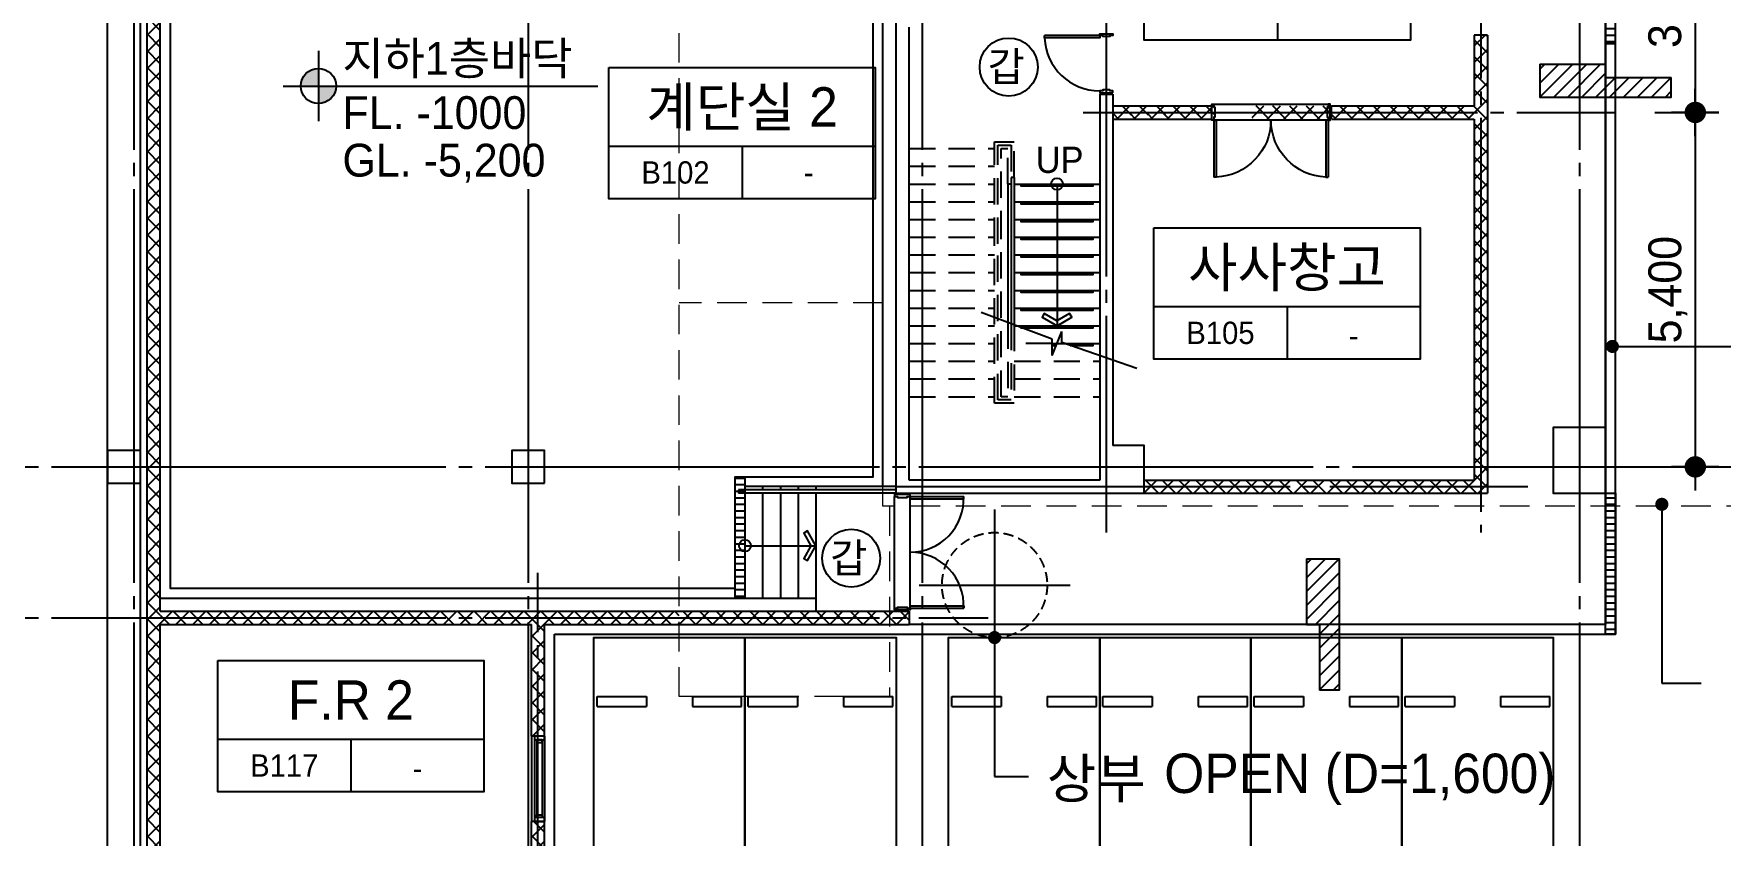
# Model space of a CAD drawing. Extents: x 13827183 to 13983685, y -1862231 to -1752052.
# Drawn here: x 13848936 to 13874605, y -1810890 to -1798677 of the extents above; entities that cross this region are included whole.
import ezdxf
from ezdxf.enums import TextEntityAlignment as Align

# ---------------------------------------------------------------- set-up
doc = ezdxf.new("R2010")
doc.units = 0
doc.header["$LTSCALE"] = 100
doc.header["$MEASUREMENT"] = 0
doc.header["$PDSIZE"] = -10
for name, pattern in [('CEN', [66, 60, -2, 2, -2]), ('HID', [2.3, 1.5, -0.8]), ('HIDD', [6, 4, -2]), ('HIDDEN', [0.375, 0.25, -0.125])]:
    doc.linetypes.add(name, pattern=pattern)
doc.layers.get('0').update_dxf_attribs({"linetype": 'CONTINUOUS'})
doc.layers.get('Defpoints').update_dxf_attribs({"linetype": 'CONTINUOUS'})
for name, color, linetype in [('4WID', 4, 'CONTINUOUS'), ('8', 8, 'CONTINUOUS'), ('CAR', 21, 'CONTINUOUS'), ('CAR-STOP', 5, 'CONTINUOUS'), ('CEN', 1, 'CEN'), ('COL', 2, 'CONTINUOUS'), ('DIM', 7, 'CONTINUOUS'), ('HAT', 5, 'CONTINUOUS'), ('IN', 6, 'CONTINUOUS'), ('LEVEL-1', 4, 'CONTINUOUS'), ('open-tr', 9, 'CONTINUOUS'), ('ST', 3, 'CONTINUOUS'), ('SYM', 7, 'CONTINUOUS'), ('TEXT', 2, 'CONTINUOUS'), ('TEXT1', 7, 'CONTINUOUS'), ('TITLE', 3, 'CONTINUOUS'), ('WA1', 2, 'CONTINUOUS'), ('WALL-1', 7, 'CONTINUOUS'), ('WALLBR', 3, 'CONTINUOUS'), ('WID', 4, 'CONTINUOUS'), ('지시선', 7, 'CONTINUOUS')]:
    doc.layers.add(name, color=color, linetype=linetype)
doc.layers.add('hidded', color=5, linetype='HIDDEN', lineweight=20)
doc.styles.add('HE', font='HYWULM.TTF', dxfattribs={"height": 3})
doc.styles.add('HY울를도M', font='HYWULM.TTF')
doc.styles.add('굴림', font='H2HDRM.TTF')
doc.styles.add('돋음', font='Dotum.ttf', dxfattribs={"height": 3})
doc.styles.add('울릉도', font='HYWULM.TTF', dxfattribs={"height": 3})
doc.dimstyles.new('DIM50', dxfattribs={"dimscale": 50, "dimtxt": 3, "dimasz": 1.2, "dimexe": 1, "dimexo": 1, "dimgap": 0.6, "dimtad": 1, "dimdec": 4, "dimzin": 0, "dimdsep": 46, "dimlunit": 6, "dimtxsty": '굴림', "dimblk": 'DOTT', "dimcen": 0.09, "dimadec": 0, "dimazin": 0, "dimtfac": 1, "dimtdec": 4, "dimtofl": 0, "dimtmove": 2, "dimatfit": 2, "dimldrblk": 'DOTT', "dimfxl": 1, "dimtolj": 1, "dimtzin": 0, "dimarcsym": 0})
pattern_1 = [(45, (1315193.02, -3034316.96), (-127.2792206, 127.2792206), []), (135, (1315193.02, -3034316.96), (-127.2792206, -127.2792206), [])]

# ---------------------------------------------------------------- blocks, each defined once
blk = doc.blocks.new('TT1')
at = {"layer": 'TEXT1'}
for p, q in [((-1013, -600), (1013, -600)), ((0, -600), (0, -1000))]:
    blk.add_line(p, q, dxfattribs=at)
blk.add_lwpolyline([(-1013, 0), (1013, 0), (1013, -1000), (-1013, -1000)], close=True, dxfattribs=at)
blk = doc.blocks.new('A$C6C934309')
at = {"layer": 'ST'}
for p, q in [((271, 860), (0, 1579)), ((436, 860), (193, 760)), ((436, 860), (271, 860)), ((306, 760), (193, 760)), ((568, 0), (306, 760))]:
    blk.add_line(p, q, dxfattribs=at)
blk = doc.blocks.new('CAR-STOP')
at = {"layer": 'CAR-STOP', "ltscale": 3}
for p, q in [((50, 3950), (50, 4100)), ((50, 4100), (800, 4100)), ((50, 3950), (800, 3950)), ((800, 4100), (800, 3950)), ((1500, 4100), (2250, 4100)), ((1500, 4100), (1500, 3950)), ((1500, 3950), (2250, 3950)), ((2250, 3950), (2250, 4100))]:
    blk.add_line(p, q, dxfattribs=at)
blk = doc.blocks.new('DOTT')
for p, q in [((0, 1.5), (0, -1.5)), ((-1.5, 0), (1.5, 0))]:
    blk.add_line(p, q)
at = {"color": 6, "const_width": 0.68}
blk.add_lwpolyline([(-0.34, 0, 1), (0.34, 0, 1)], format="xyb", close=True, dxfattribs=at)
blk = doc.blocks.new('*D108')
at = {"layer": 'Defpoints', "color": 0, "lineweight": -3}
for p in [(13873425, -1796277), (13873010, -1799877), (13874225, -1799877)]:
    blk.add_point(p, dxfattribs=at)
at = {"layer": 'DIM', "color": 7, "lineweight": -2}
for p, q in [((13874025, -1796277), (13874425, -1796277)), ((13874225, -1796517), (13874225, -1799637)), ((13873610, -1799877), (13874425, -1799877))]:
    blk.add_line(p, q, dxfattribs=at)
at = {"layer": 'DIM', "color": 7, "lineweight": -2, "xscale": 240, "yscale": 240, "zscale": 240}
for p, rotation in [((13874225, -1796277), 90), ((13874225, -1799877), 270)]:
    blk.add_blockref('DOTT', p, dxfattribs=dict(at, rotation=rotation))
at = {"layer": 'DIM', "color": 3, "insert": (13873806, -1798077), "char_height": 500, "attachment_point": 5, "rotation": 90, "style": '굴림'}
blk.add_mtext('\\A1;3,600', dxfattribs=at)
blk = doc.blocks.new('*D109')
at = {"layer": 'Defpoints', "color": 0, "lineweight": -3}
for p in [(13873010, -1799877), (13873425, -1805277), (13874225, -1805277)]:
    blk.add_point(p, dxfattribs=at)
at = {"layer": 'DIM', "color": 7, "lineweight": -2}
for p, q in [((13873610, -1799877), (13874425, -1799877)), ((13874225, -1800117), (13874225, -1805037)), ((13874025, -1805277), (13874425, -1805277))]:
    blk.add_line(p, q, dxfattribs=at)
at = {"layer": 'DIM', "color": 7, "lineweight": -2, "xscale": 240, "yscale": 240, "zscale": 240}
for p, rotation in [((13874225, -1799877), 90), ((13874225, -1805277), 270)]:
    blk.add_blockref('DOTT', p, dxfattribs=dict(at, rotation=rotation))
at = {"layer": 'DIM', "color": 3, "insert": (13873807, -1802577), "char_height": 500, "attachment_point": 5, "rotation": 90, "style": '굴림'}
blk.add_mtext('\\A1;5,400', dxfattribs=at)
blk = doc.blocks.new('D1800')
at = {"layer": 'WID'}
for points in [[(105, 0), (-105, 0), (-105, -30), (-60, -30), (-60, -45), (90, -45), (90, -30), (135, -30), (135, 0), (105, 0)], [(135, -30), (135, -65), (1004, -65), (1004, -30)], [(135, -30), (1004, -30)], [(105, -1800), (-105, -1800), (-105, -1770), (-60, -1770), (-60, -1755), (90, -1755), (90, -1770), (135, -1770), (135, -1800), (105, -1800)], [(135, -1770), (135, -1735), (1004, -1735), (1004, -1770)], [(135, -1770), (1004, -1770)]]:
    blk.add_lwpolyline(points, dxfattribs=at)
for centre, start, end in [((135, -30), 270, 357.6944), ((135, -1770), 2.3056, 90)]:
    blk.add_arc(centre, 870, start, end, dxfattribs=at)

msp = doc.modelspace()

# ---------------------------------------------------------------- hatches: boundary and pattern name
at = {"layer": 'HAT'}
h = msp.add_hatch(dxfattribs=at)
h.set_pattern_fill('_USER', color=256, scale=180, angle=45, style=0, double=1, pattern_type=0)
h.set_pattern_definition([(45, (13859357.81, -1807335.86), (-127.2792, 127.2792), []), (135, (13859357.81, -1807335.86), (-127.2792, -127.2792), [])])
h.paths.add_polyline_path([(13872559.80992, -1790977.37395), (13872359.80992, -1790977.37395), (13872359.80992, -1793977.37395), (13867479.80992, -1793977.37395), (13867479.80992, -1794177.37395), (13872559.80992, -1794177.37395)])
h.paths.add_polyline_path([(13865359.80992, -1790277.37395), (13865159.80992, -1790277.37395), (13865159.80992, -1794257.37395), (13865359.80992, -1794257.37395), (13865359.80992, -1794177.37395), (13865639.80992, -1794177.37395), (13865639.80992, -1793977.37395), (13865359.80992, -1793977.37395)])
h.paths.add_polyline_path([(13865359.80992, -1795197.37395), (13865159.80992, -1795197.37395), (13865159.80992, -1795377.37395), (13865359.80992, -1795377.37395)])
h.paths.add_polyline_path([(13862259.80992, -1790677.37395), (13862059.80992, -1790677.37395), (13862059.80992, -1791537.37395), (13862259.80992, -1791537.37395)])
h.paths.add_polyline_path([(13873366.73347, -1798664.76606), (13873366.73347, -1797589.98184), (13873874.80992, -1797589.98184), (13873874.80992, -1798664.76606)], flags=9)
h.paths.add_polyline_path([(13873366.73347, -1795713.10145), (13873366.73347, -1794641.64645), (13873874.80992, -1794641.64645), (13873874.80992, -1795713.10145)], flags=9)
h.paths.add_polyline_path([(13873366.73347, -1792714.76606), (13873366.73347, -1791639.98184), (13873874.80992, -1791639.98184), (13873874.80992, -1792714.76606)], flags=9)
h.paths.add_polyline_path([(13908543.76644, -1801280.87287), (13910867.50146, -1801280.87287), (13910867.50146, -1800500.91282), (13908543.76644, -1800500.91282)], flags=9)
h.paths.add_polyline_path([(13866225.19707, -1783278.04395), (13868548.93209, -1783278.04395), (13868548.93209, -1782498.0839), (13866225.19707, -1782498.0839)], flags=9)
h.paths.add_polyline_path([(13866225.19707, -1799105.0416), (13868548.93209, -1799105.0416), (13868548.93209, -1798325.08154), (13866225.19707, -1798325.08154)], flags=9)
h.paths.add_polyline_path([(13859357.80936, -1776734.80142), (13862053.54837, -1776734.80142), (13862053.54837, -1775806.03977), (13859357.80936, -1775806.03977)], flags=9)
h.paths.add_polyline_path([(13859358.60829, -1777750.46426), (13862052.74944, -1777750.46426), (13862052.74944, -1776858.65334), (13859358.60829, -1776858.65334)], flags=9)
h.paths.add_polyline_path([(13862693.55267, -1800309.98314), (13863194.75107, -1800309.98314), (13863194.75107, -1800009.58367), (13862693.55267, -1800009.58367)], flags=9)
h.paths.add_polyline_path([(13892944.89931, -1801870.07647), (13897124.65963, -1801870.07647), (13897124.65963, -1800975.26955), (13892944.89931, -1800975.26955)], flags=9)
h.paths.add_polyline_path([(13892964.04045, -1801049.64705), (13895436.41063, -1801049.64705), (13895436.41063, -1800269.687), (13892964.04045, -1800269.687)], flags=9)
h.paths.add_polyline_path([(13892934.74618, -1800314.26114), (13897092.2029, -1800314.26114), (13897092.2029, -1799358.53544), (13892934.74618, -1799358.53544)], flags=9)
h.paths.add_polyline_path([(13863121.99271, -1784984.67657), (13865992.83159, -1784984.67657), (13865992.83159, -1783990.0028), (13863121.99271, -1783990.0028)], flags=9)
h.paths.add_polyline_path([(13862660.95102, -1785788.94597), (13866468.20801, -1785788.94597), (13866468.20801, -1784897.13505), (13862660.95102, -1784897.13505)], flags=9)
h.paths.add_polyline_path([(13885173.13831, -1799599.1015), (13889649.30342, -1799599.1015), (13889649.30342, -1798007.62347), (13885173.13831, -1798007.62347)], flags=9)
h.paths.add_polyline_path([(13864292.62058, -1800854.64359), (13864726.17584, -1800854.64359), (13864726.17584, -1800548.65158), (13864292.62058, -1800548.65158)], flags=9)
h.paths.add_polyline_path([(13870452.30326, -1800572.36396), (13871067.31657, -1800572.36396), (13871067.31657, -1800182.38394), (13870452.30326, -1800182.38394)], flags=9)
h.paths.add_polyline_path([(13907595.46238, -1806534.60617), (13908624.15745, -1806534.60617), (13908624.15745, -1806056.24399), (13907595.46238, -1806056.24399)], flags=9)
h.paths.add_polyline_path([(13907449.40712, -1807014.29363), (13908770.21271, -1807014.29363), (13908770.21271, -1806516.95674), (13907449.40712, -1806516.95674)], flags=9)
h.paths.add_polyline_path([(13907660.91293, -1807335.86312), (13908624.96086, -1807335.86312), (13908624.96086, -1806960.36379), (13907660.91293, -1806960.36379)], flags=9)
h.paths.add_polyline_path([(13910049.40712, -1807014.29363), (13911370.21271, -1807014.29363), (13911370.21271, -1806516.95674), (13910049.40712, -1806516.95674)], flags=9)
h.paths.add_polyline_path([(13909905.71538, -1806534.60617), (13911513.90446, -1806534.60617), (13911513.90446, -1806056.24399), (13909905.71538, -1806056.24399)], flags=9)
h.paths.add_polyline_path([(13910260.91293, -1807335.86312), (13911224.96086, -1807335.86312), (13911224.96086, -1806960.36379), (13910260.91293, -1806960.36379)], flags=9)
h.paths.add_polyline_path([(13911118.31426, -1796999.8509), (13911551.86952, -1796999.8509), (13911551.86952, -1796693.85889), (13911118.31426, -1796693.85889)], flags=9)
h.paths.add_polyline_path([(13862259.80992, -1793377.37395), (13862059.80992, -1793377.37395), (13862059.80992, -1795377.37395), (13862259.80992, -1795377.37395)])
h = msp.add_hatch(dxfattribs=at)
h.set_pattern_fill('_USER,N', color=256, scale=100, style=0, pattern_type=0)
h.set_pattern_definition([(0, (8786982.07, -1466897.29), (0, 100), [])])
h.paths.add_polyline_path([(13873009.80992, -1796627.37395), (13872859.80992, -1796627.37395), (13872859.80992, -1798827.37395), (13873009.80992, -1798827.37395)])
h = msp.add_hatch(dxfattribs=at)
h.set_pattern_fill('_USER', color=256, scale=180, angle=45, style=0, double=1, pattern_type=0)
h.set_pattern_definition(pattern_1)
h.paths.add_polyline_path([(13850659.80992, -1797777.37395), (13850859.80992, -1797777.37395), (13850859.80992, -1807477.37395), (13850859.80992, -1812527.37395), (13850659.80992, -1812527.37395)])
at = {"layer": 'HAT', "lineweight": -3, "ltscale": 200}
h = msp.add_hatch(dxfattribs=at)
h.set_pattern_fill('_USER,N', color=256, scale=180, angle=45, style=0, double=1, pattern_type=0)
h.set_pattern_definition(pattern_1)
h.paths.add_polyline_path([(13865834.80992, -1805477.37395), (13870859.80992, -1805477.37395), (13870859.80992, -1799977.37395), (13867479.80992, -1799977.37395), (13867479.80992, -1799777.37395), (13870859.80992, -1799777.37395), (13870859.80992, -1798697.37395), (13871059.80992, -1798697.37395), (13871059.80992, -1805677.37395), (13865834.80992, -1805677.37395)])
h = msp.add_hatch(dxfattribs=at)
h.set_pattern_fill('_USER,N', color=256, scale=180, angle=45, style=0, double=1, pattern_type=0)
h.set_pattern_definition(pattern_1)
h.paths.add_polyline_path([(13865359.80992, -1799777.37395), (13865639.80992, -1799777.37395), (13865639.80992, -1799977.37395), (13865359.80992, -1799977.37395)])
h = msp.add_hatch(dxfattribs=at)
h.set_pattern_fill('_USER,N', color=256, scale=180, angle=45, style=0, double=1, pattern_type=0)
h.set_pattern_definition([(45, (1315451.13, -3034316.96), (-127.2792206, 127.2792206), []), (135, (1315451.13, -3034316.96), (-127.2792206, -127.2792206), [])])
h.paths.add_polyline_path([(13865617.91824, -1799777.37363), (13865897.91824, -1799777.37363), (13865897.91824, -1799977.37363), (13865617.91824, -1799977.37363)])
h = msp.add_hatch(dxfattribs=at)
h.set_pattern_fill('_USER,N', color=256, scale=180, angle=45, style=0, double=1, pattern_type=0)
h.set_pattern_definition([(45, (1315713.69, -3034317.15), (-127.2792206, 127.2792206), []), (135, (1315713.69, -3034317.15), (-127.2792206, -127.2792206), [])])
h.paths.add_polyline_path([(13865880.47317, -1799777.56796), (13866160.47317, -1799777.56796), (13866160.47317, -1799977.56796), (13865880.47317, -1799977.56796)])
h = msp.add_hatch(dxfattribs=at)
h.set_pattern_fill('_USER,N', color=256, scale=180, angle=45, style=0, double=1, pattern_type=0)
h.set_pattern_definition([(45, (1315961.37, -3034317.35), (-127.2792206, 127.2792206), []), (135, (1315961.37, -3034317.35), (-127.2792206, -127.2792206), [])])
h.paths.add_polyline_path([(13866128.15111, -1799777.76796), (13866408.15111, -1799777.76796), (13866408.15111, -1799977.76796), (13866128.15111, -1799977.76796)])
h = msp.add_hatch(dxfattribs=at)
h.set_pattern_fill('_USER,N', color=256, scale=180, angle=45, style=0, double=1, pattern_type=0)
h.set_pattern_definition([(45, (1316219.55, -3034317.56), (-127.2792206, 127.2792206), []), (135, (1316219.55, -3034317.56), (-127.2792206, -127.2792206), [])])
h.paths.add_polyline_path([(13866386.33553, -1799777.97644), (13866666.33553, -1799777.97644), (13866666.33553, -1799977.97644), (13866386.33553, -1799977.97644)])
h = msp.add_hatch(dxfattribs=at)
h.set_pattern_fill('_USER,N', color=256, scale=180, angle=45, style=0, double=1, pattern_type=0)
h.set_pattern_definition([(45, (1316467.24, -3034317.76), (-127.2792206, 127.2792206), []), (135, (1316467.24, -3034317.76), (-127.2792206, -127.2792206), [])])
h.paths.add_polyline_path([(13866634.02945, -1799778.17646), (13866914.02945, -1799778.17646), (13866914.02945, -1799978.17646), (13866634.02945, -1799978.17646)])
at = {"layer": 'HAT'}
h = msp.add_hatch(dxfattribs=at)
h.set_pattern_fill('_USER,N', color=256, scale=100, style=0, pattern_type=0)
h.set_pattern_definition([(0, (8786982.07, -1464347.29), (0, 100), [])])
h.paths.add_polyline_path([(13859609.80992, -1807277.37395), (13859759.80992, -1807277.37395), (13859759.80992, -1805427.37395), (13859609.80992, -1805427.37395)])
h = msp.add_hatch(dxfattribs=at)
h.set_pattern_fill('_USER,N', color=256, scale=100, style=0, pattern_type=0)
h.set_pattern_definition([(0, (8797582.07, -1464347.29), (0, 100), [])])
h.paths.add_polyline_path([(13872859.80992, -1805677.37395), (13873009.80992, -1805677.37395), (13873009.80992, -1807827.37395), (13872859.80992, -1807827.37395)])
h = msp.add_hatch(dxfattribs=at)
h.set_pattern_fill('_USER', color=256, scale=180, angle=45, style=0, double=1, pattern_type=0)
h.set_pattern_definition(pattern_1)
h.paths.add_polyline_path([(13850859.80992, -1807477.37395), (13858759.80992, -1807477.37395), (13858759.80992, -1807677.37395), (13856709.80992, -1807677.37395), (13850859.80992, -1807677.37395)])
h = msp.add_hatch(dxfattribs=at)
h.set_pattern_fill('_USER', color=256, scale=180, angle=45, style=0, double=1, pattern_type=0)
h.set_pattern_definition([(45, (13858759.81, -1807677.37), (-127.279, 127.279), []), (135, (13858759.81, -1807677.37), (-127.279, -127.279), [])])
h.paths.add_polyline_path([(13862259.80992, -1807477.37395), (13861959.80992, -1807477.37395), (13861959.80992, -1807577.37395), (13862259.80992, -1807577.37395)])
h.paths.add_polyline_path([(13862259.80992, -1807577.37395), (13861959.80992, -1807577.37395), (13861959.80992, -1807677.37395), (13862259.80992, -1807677.37395)])
h.paths.add_polyline_path([(13861959.80992, -1807477.37395), (13858759.80992, -1807477.37395), (13858759.80992, -1807577.37395), (13861959.80992, -1807577.37395)])
h.paths.add_polyline_path([(13861959.80992, -1807577.37395), (13858759.80992, -1807577.37395), (13858759.80992, -1807677.37395), (13861959.80992, -1807677.37395)])
h = msp.add_hatch(dxfattribs=at)
h.set_pattern_fill('_USER', color=256, scale=180, angle=45, style=0, double=1, pattern_type=0)
h.set_pattern_definition(pattern_1)
h.paths.add_polyline_path([(13856509.80992, -1807677.37395), (13856709.80992, -1807677.37395), (13856709.80992, -1809377.37395), (13856509.80992, -1809377.37395)])
at = {"layer": 'HAT', "lineweight": -3, "ltscale": 200}
h = msp.add_hatch(dxfattribs=at)
h.set_pattern_fill('_USER,N', color=256, scale=180, angle=45, style=0, double=1, pattern_type=0)
h.set_pattern_definition(pattern_1)
h.paths.add_polyline_path([(13856509.80992, -1810677.37395), (13856709.80992, -1810677.37395), (13856709.80992, -1812227.37395), (13856509.80992, -1812227.37395)])
at = {"layer": 'LEVEL-1'}
h = msp.add_hatch(color=256, dxfattribs=at)
h.paths.add_polyline_path([(13853268.62162, -1799474.29056), (13853268.62162, -1799205.49325, 0.4142135624), (13852999.82431, -1799474.29056)])
h.paths.add_polyline_path([(13853268.62162, -1799474.29056), (13853268.62162, -1799743.08788, 0.4142135624), (13853537.41893, -1799474.29056)])
at = {"layer": 'SYM'}
h = msp.add_hatch(dxfattribs=at)
h.set_pattern_fill('_USER', color=8, scale=150, angle=45, style=0, pattern_type=0)
h.set_pattern_definition([(45, (13871859.81, -1799642.46), (-106.066, 106.066), [])])
h.paths.add_polyline_path([(13871859.80992, -1799142.45984), (13872859.80992, -1799142.45984), (13872859.80992, -1799342.45984), (13873859.80992, -1799342.45984), (13873859.80992, -1799642.45984), (13871859.80992, -1799642.45984)])
h = msp.add_hatch(dxfattribs=at)
h.set_pattern_fill('_USER', color=8, scale=150, angle=135, style=0, pattern_type=0)
h.set_pattern_definition([(225, (13868806.01, -1806677.37), (-106.066, 106.066), [])])
h.paths.add_polyline_path([(13868306.01417, -1806677.37395), (13868306.01417, -1807677.37395), (13868506.01417, -1807677.37395), (13868506.01417, -1808677.37395), (13868806.01417, -1808677.37395), (13868806.01417, -1806677.37395)])

# ---------------------------------------------------------------- linework, layer by layer
at = {"layer": '4WID', "color": 3, "lineweight": -3, "ltscale": 200}
for p, q in [((13865639.80992, -1799777.37395), (13866865.85243, -1799777.37395)), ((13865639.80992, -1799977.37395), (13866865.85243, -1799978.36397))]:
    msp.add_line(p, q, dxfattribs=at)
at = {"layer": '8'}
for p, q in [((13866895.85243, -1799753.36397), (13868635.85243, -1799753.36397)), ((13868635.85243, -1799993.36397), (13866895.85243, -1799993.36397)), ((13862034.89665, -1807427.37395), (13862034.89665, -1805727.37395)), ((13862274.89665, -1807427.37395), (13862274.89665, -1805727.37395))]:
    msp.add_line(p, q, dxfattribs=at)
at = {"layer": 'CAR', "ltscale": 3}
for points in [[(13859759.80992, -1812877.37395), (13857459.80992, -1812877.37395), (13857459.80992, -1807877.37395), (13859759.80992, -1807877.37395)], [(13862059.80992, -1812877.37395), (13859759.80992, -1812877.37395), (13859759.80992, -1807877.37395), (13862059.80992, -1807877.37395)], [(13865159.80992, -1812877.37395), (13862859.80992, -1812877.37395), (13862859.80992, -1807877.37395), (13865159.80992, -1807877.37395)], [(13867459.80992, -1812877.37395), (13865159.80992, -1812877.37395), (13865159.80992, -1807877.37395), (13867459.80992, -1807877.37395)], [(13869759.80992, -1812877.37395), (13867459.80992, -1812877.37395), (13867459.80992, -1807877.37395), (13869759.80992, -1807877.37395)], [(13872059.80992, -1812877.37395), (13869759.80992, -1812877.37395), (13869759.80992, -1807877.37395), (13872059.80992, -1807877.37395)]]:
    msp.add_lwpolyline(points, close=True, dxfattribs=at)
at = {"layer": 'CEN', "linetype": 'CEN'}
for p, q in [((13850459.80992, -1768045.95467), (13850459.80992, -1852077.37395)), ((13856459.80992, -1768045.95467), (13856459.80992, -1852077.37395)), ((13862459.80992, -1768045.95467), (13862459.80992, -1852077.37395)), ((13872459.80992, -1768045.95467), (13872459.80992, -1852077.37395)), ((13865259.80992, -1789777.37395), (13865259.80992, -1806277.37395)), ((13870959.80992, -1793360.15024), (13870959.80992, -1806277.37395)), ((13864908.2346, -1799877.37395), (13873009.80992, -1799877.37395)), ((13842606.80992, -1805277.37395), (13938970.80992, -1805277.37395)), ((13842606.80992, -1805277.37395), (13938970.80992, -1805277.37395)), ((13842606.80992, -1805277.37395), (13938970.80992, -1805277.37395)), ((13862059.80992, -1805577.37395), (13871676.81, -1805577.37395)), ((13856609.80992, -1827594.95868), (13856609.80992, -1806891.95868)), ((13842606.80992, -1807577.37395), (13863459.80992, -1807577.37395))]:
    msp.add_line(p, q, dxfattribs=at)
at = {"layer": 'COL'}
for p, q in [((13865159.80992, -1805477.37395), (13862259.80992, -1805477.37395)), ((13862059.80992, -1805677.37395), (13865159.80992, -1805677.37395))]:
    msp.add_line(p, q, dxfattribs=at)
msp.add_lwpolyline([(13865159.80992, -1805677.37395), (13865834.80992, -1805677.37395), (13865834.80992, -1804952.37395), (13865359.80992, -1804952.37395)], dxfattribs=at)
at = {"layer": 'Defpoints'}
for points in [[(13871859.80992, -1799142.45984), (13871859.80992, -1799642.45984), (13871859.80992, -1799642.45984), (13871859.80992, -1799642.45984), (13873859.80992, -1799642.45984), (13873859.80992, -1799342.45984)], [(13868306.01417, -1806677.37395), (13868806.01417, -1806677.37395), (13868806.01417, -1806677.37395), (13868806.01417, -1806677.37395), (13868806.01417, -1808677.37395), (13868506.01417, -1808677.37395)]]:
    msp.add_lwpolyline(points, dxfattribs=at)
at = {"layer": 'hidded', "color": 6, "linetype": 'HID', "ltscale": 3}
msp.add_line((13861859.80992, -1802777.37395), (13858759.80992, -1802777.37395), dxfattribs=at)
for points in [[(13861959.80992, -1805877.37395), (13861959.80992, -1808777.37395), (13858759.80992, -1808777.37395), (13858759.80992, -1797777.37395), (13849959.80992, -1797777.37395), (13849959.80992, -1774677.37395), (13861859.80992, -1774677.37395)], [(13926167.00547, -1790677.37395), (13923059.80992, -1790677.37395), (13923059.80992, -1805877.37395), (13913059.80992, -1805877.37395), (13913059.80992, -1809077.37385), (13902059.80992, -1809077.38454), (13902059.80992, -1805877.37395), (13861959.80992, -1805877.37395)]]:
    msp.add_lwpolyline(points, dxfattribs=at)
msp.add_lwpolyline([(13861859.80992, -1805877.37395), (13861859.84539, -1774677.37395), (13923059.80992, -1774677.37395), (13923059.80992, -1805877.37395), (13913059.80992, -1805877.37395), (13913059.80992, -1809077.37385), (13902059.80992, -1809077.38454), (13902059.80992, -1805877.37395)], close=True, dxfattribs=at)
at = {"layer": 'LEVEL-1'}
for p, q in [((13853268.63594, -1798936.69594), (13853268.63594, -1800011.88519)), ((13852731.02699, -1799474.29056), (13857519.7345, -1799474.29056))]:
    msp.add_line(p, q, dxfattribs=at)
msp.add_circle((13853268.62162, -1799474.29056), 268.79731, dxfattribs=at)
at = {"layer": 'open-tr'}
for p, q in [((13873009.80992, -1807827.37395), (13873009.80992, -1775427.37395)), ((13872859.80992, -1805677.37395), (13872859.80992, -1775677.37395)), ((13856859.80992, -1807827.37395), (13873009.80992, -1807827.37395)), ((13856859.80992, -1812877.37395), (13856859.80992, -1807827.37395))]:
    msp.add_line(p, q, dxfattribs=at)
at = {"layer": 'open-tr', "color": 9}
for p, q in [((13861859.80992, -1805577.37395), (13861859.80992, -1786167.37395)), ((13850859.80992, -1807277.37395), (13860839.80992, -1807277.37395))]:
    msp.add_line(p, q, dxfattribs=at)
at = {"layer": 'open-tr', "color": 1}
for p, q in [((13863559.80992, -1805927.37395), (13863559.80992, -1808227.37395)), ((13862409.80992, -1807077.37395), (13864709.80992, -1807077.37395))]:
    msp.add_line(p, q, dxfattribs=at)
at = {"layer": 'open-tr'}
msp.add_lwpolyline([(13851259.80992, -1785377.37395), (13851009.80992, -1785377.37395), (13851009.80992, -1807127.37395), (13859609.80992, -1807127.37395), (13859609.80992, -1805427.37395), (13861709.80992, -1805427.37395), (13861709.80992, -1787317.37395), (13860909.80992, -1787317.37395), (13860909.80992, -1785377.37395), (13852459.80992, -1785377.37395)], dxfattribs=at)
for points in [[(13873009.80992, -1796627.37395), (13872859.80992, -1796627.37395), (13872859.80992, -1798827.37395), (13873009.80992, -1798827.37395)], [(13859759.80992, -1807277.37395), (13859609.80992, -1807277.37395), (13859609.80992, -1805427.37395), (13859759.80992, -1805427.37395)], [(13872859.80992, -1805677.37395), (13873009.80992, -1805677.37395), (13873009.80992, -1807827.37395), (13872859.80992, -1807827.37395)]]:
    msp.add_lwpolyline(points, close=True, dxfattribs=at)
at = {"layer": 'open-tr', "linetype": 'HID'}
msp.add_circle((13863559.80992, -1807077.37395), 800, dxfattribs=at)
at = {"layer": 'ST', "color": 4}
for p, q in [((13872859.80992, -1775677.37395), (13872859.80992, -1807677.37395)), ((13863859.80992, -1800867.37395), (13863809.80992, -1800867.37395)), ((13863809.80992, -1800967.37395), (13863759.80992, -1800967.37395)), ((13863859.80992, -1800967.37395), (13865159.80992, -1800967.37395)), ((13863859.80992, -1801237.37395), (13865159.80992, -1801237.37395)), ((13863859.80992, -1801507.37395), (13865159.80992, -1801507.37395)), ((13863859.80992, -1801777.37395), (13865159.80992, -1801777.37395)), ((13863859.80992, -1802047.37395), (13865159.80992, -1802047.37395)), ((13863859.80992, -1802317.37395), (13865159.80992, -1802317.37395)), ((13863859.80992, -1802587.37395), (13865159.80992, -1802587.37395)), ((13863859.80992, -1802857.37395), (13865159.80992, -1802857.37395)), ((13863859.80992, -1803127.37395), (13865159.80992, -1803127.37395)), ((13864434.80992, -1803397.37395), (13865159.80992, -1803397.37395)), ((13862059.80992, -1805627.37395), (13859659.80992, -1805627.37395)), ((13859659.80992, -1805627.37395), (13859659.80992, -1805677.37395)), ((13862059.80992, -1805677.37395), (13859659.80992, -1805677.37395)), ((13859759.80992, -1805577.37395), (13859759.80992, -1805627.37395)), ((13862059.80992, -1805577.37395), (13859759.80992, -1805577.37395)), ((13859759.80992, -1805677.37395), (13859759.80992, -1807277.37395)), ((13860029.80992, -1805577.37395), (13860029.80992, -1805627.37395)), ((13860029.80992, -1805677.37395), (13860029.80992, -1807277.37395)), ((13860299.80992, -1805577.37395), (13860299.80992, -1805627.37395)), ((13860299.80992, -1805677.37395), (13860299.80992, -1807277.37395)), ((13860569.80992, -1805577.37395), (13860569.80992, -1805627.37395)), ((13860569.80992, -1805677.37395), (13860569.80992, -1807277.37395)), ((13860839.80992, -1805577.37395), (13860839.80992, -1805627.37395)), ((13860839.80992, -1805677.37395), (13860839.80992, -1807477.37395)), ((13872859.80992, -1807677.37395), (13862259.80992, -1807677.37395))]:
    msp.add_line(p, q, dxfattribs=at)
at = {"layer": 'ST', "color": 5, "linetype": 'HIDD'}
for p, q in [((13862259.80992, -1800427.37395), (13863559.80992, -1800427.37395)), ((13863659.80992, -1800427.37395), (13863759.80992, -1800427.37395)), ((13863759.80992, -1800967.37395), (13863759.80992, -1800427.37395)), ((13863809.80992, -1800377.37395), (13863809.80992, -1800867.37395)), ((13863859.80992, -1800867.37395), (13863859.80992, -1800327.37395)), ((13862259.80992, -1800697.37395), (13863559.80992, -1800697.37395)), ((13862259.80992, -1800967.37395), (13863559.80992, -1800967.37395)), ((13862259.80992, -1801237.37395), (13863559.80992, -1801237.37395)), ((13862259.80992, -1801507.37395), (13863559.80992, -1801507.37395)), ((13862259.80992, -1801777.37395), (13863559.80992, -1801777.37395)), ((13862259.80992, -1802047.37395), (13863559.80992, -1802047.37395)), ((13862259.80992, -1802317.37395), (13863559.80992, -1802317.37395)), ((13862259.80992, -1802587.37395), (13863559.80992, -1802587.37395)), ((13862259.80992, -1802857.37395), (13863559.80992, -1802857.37395)), ((13862259.80992, -1803127.37395), (13863559.80992, -1803127.37395)), ((13862259.80992, -1803397.37395), (13863559.80992, -1803397.37395)), ((13864434.80992, -1803397.37395), (13863859.80992, -1803397.37395)), ((13862259.80992, -1803667.37395), (13863559.80992, -1803667.37395)), ((13863859.80992, -1803667.37395), (13865159.80992, -1803667.37395)), ((13862259.80992, -1803937.37395), (13863559.80992, -1803937.37395)), ((13863859.80992, -1803937.37395), (13865159.80992, -1803937.37395)), ((13862259.80992, -1804207.37395), (13863559.80992, -1804207.37395)), ((13863859.80992, -1804207.37395), (13865159.80992, -1804207.37395))]:
    msp.add_line(p, q, dxfattribs=at)
for points in [[(13863559.80992, -1801877.37395), (13863559.80992, -1800327.37395), (13863859.80992, -1800327.37395)], [(13863609.80992, -1801877.37395), (13863609.80992, -1800377.37395), (13863809.80992, -1800377.37395)], [(13863659.80992, -1801777.37395), (13863659.80992, -1800427.37395)], [(13863859.80992, -1803115.39402), (13863859.80992, -1804307.37395), (13863559.80992, -1804307.37395), (13863559.80992, -1801877.37395)], [(13863809.80992, -1803096.50881), (13863809.80992, -1804257.37395), (13863609.80992, -1804257.37395), (13863609.80992, -1801877.37395)], [(13863759.80992, -1803077.6236), (13863759.80992, -1804207.37395), (13863659.80992, -1804207.37395), (13863659.80992, -1801777.37395)]]:
    msp.add_lwpolyline(points, dxfattribs=at)
at = {"layer": 'ST', "color": 4}
for points in [[(13863809.80992, -1800867.37395), (13863809.80992, -1803096.50881)], [(13863859.80992, -1800867.37395), (13863859.80992, -1803115.39402)], [(13863759.80992, -1800967.37395), (13863759.80992, -1803077.6236)]]:
    msp.add_lwpolyline(points, dxfattribs=at)
at = {"layer": 'ST', "color": 8}
for points in [[(13863959.80992, -1800967.37395), (13863959.80992, -1800997.37395), (13865059.80992, -1800997.37395), (13865059.80992, -1800967.37395)], [(13863959.80992, -1801237.37395), (13863959.80992, -1801267.37395), (13865059.80992, -1801267.37395), (13865059.80992, -1801237.37395)], [(13863959.80992, -1801507.37395), (13863959.80992, -1801537.37395), (13865059.80992, -1801537.37395), (13865059.80992, -1801507.37395)], [(13863959.80992, -1801777.37395), (13863959.80992, -1801807.37395), (13865059.80992, -1801807.37395), (13865059.80992, -1801777.37395)], [(13863959.80992, -1802047.37395), (13863959.80992, -1802077.37395), (13865059.80992, -1802077.37395), (13865059.80992, -1802047.37395)], [(13863959.80992, -1802317.37395), (13863959.80992, -1802347.37395), (13865059.80992, -1802347.37395), (13865059.80992, -1802317.37395)], [(13863959.80992, -1802587.37395), (13863959.80992, -1802617.37395), (13865059.80992, -1802617.37395), (13865059.80992, -1802587.37395)], [(13863959.80992, -1802857.37395), (13863959.80992, -1802887.37395), (13865059.80992, -1802887.37395), (13865059.80992, -1802857.37395)], [(13863959.80992, -1803127.37395), (13863959.80992, -1803157.37395), (13865059.80992, -1803157.37395), (13865059.80992, -1803127.37395)], [(13864434.80992, -1803427.37395), (13864497.47179, -1803427.37395)], [(13864710.24322, -1803427.37395), (13865059.80992, -1803427.37395), (13865059.80992, -1803397.37395)]]:
    msp.add_lwpolyline(points, dxfattribs=at)
at = {"layer": 'SYM', "color": 4}
msp.add_line((13859759.80992, -1806477.37395), (13860839.80992, -1806477.37395), dxfattribs=at)
at = {"layer": 'SYM'}
for points in [[(13871859.80992, -1799142.45984), (13872859.80992, -1799142.45984), (13872859.80992, -1799342.45984), (13873859.80992, -1799342.45984)], [(13868306.01417, -1806677.37395), (13868306.01417, -1807677.37395), (13868506.01417, -1807677.37395), (13868506.01417, -1808677.37395)]]:
    msp.add_lwpolyline(points, dxfattribs=at)
at = {"layer": 'SYM', "color": 4}
msp.add_lwpolyline([(13864509.80992, -1800967.37395), (13864509.80992, -1803127.37395)], dxfattribs=at)
for points in [[(13864509.80992, -1803127.37395), (13864734.54351, -1802997.62395), (13864702.29351, -1802941.76531), (13864509.38635, -1803053.14031), (13864316.47919, -1802941.76531), (13864284.22919, -1802997.62395)], [(13860839.80992, -1806477.37395), (13860710.05992, -1806252.64036), (13860654.20128, -1806284.89036), (13860765.57628, -1806477.79752), (13860654.20128, -1806670.70467), (13860710.05992, -1806702.95467)]]:
    msp.add_lwpolyline(points, close=True, dxfattribs=at)
for centre in [(13864509.80992, -1800967.37395), (13859759.80992, -1806477.37395)]:
    msp.add_circle(centre, 90, dxfattribs=at)
at = {"layer": 'TEXT1'}
for p, q in [((13873715.51061, -1805877.37395), (13873715.51061, -1808573.24903)), ((13873715.51061, -1805877.37395), (13873715.51061, -1808573.24903)), ((13863559.80992, -1807907.40127), (13863559.80992, -1809993.24903)), ((13873715.51061, -1808573.24903), (13874315.51061, -1808573.24903)), ((13863559.80992, -1809993.24903), (13864075.51061, -1809993.24903))]:
    msp.add_line(p, q, dxfattribs=at)
at = {"layer": 'TEXT1', "const_width": 100}
for points in [[(13872962.77682, -1803491.79508, 1), (13872962.77682, -1803391.79508, 1)], [(13873715.51061, -1805897.34663, 1), (13873715.51061, -1805797.34663, 1)], [(13873715.51061, -1805897.34663, 1), (13873715.51061, -1805797.34663, 1)], [(13863559.80992, -1807927.37395, 1), (13863559.80992, -1807827.37395, 1)]]:
    msp.add_lwpolyline(points, format="xyb", close=True, dxfattribs=at)
at = {"layer": 'TEXT1'}
msp.add_lwpolyline([(13872962.77682, -1803441.79508), (13875290.03849, -1803441.79508)], dxfattribs=at)
at = {"layer": 'WA1'}
for p, q in [((13850059.80992, -1824777.37395), (13850059.80992, -1774877.37395)), ((13850559.80992, -1812227.37395), (13850559.80992, -1775227.37395)), ((13862059.80992, -1805677.37395), (13862059.80992, -1795377.37395)), ((13862259.80992, -1805477.37395), (13862259.80992, -1798577.37395)), ((13865159.80992, -1799597.37395), (13865159.80992, -1805477.37395)), ((13865159.80992, -1799597.37395), (13865359.80992, -1799597.37395)), ((13865359.80992, -1799597.37395), (13865359.80992, -1804952.37395))]:
    msp.add_line(p, q, dxfattribs=at)
for points in [[(13872859.80992, -1805677.37395), (13872859.80992, -1804677.37395), (13872059.80992, -1804677.37395), (13872059.80992, -1805677.37395)], [(13850559.80992, -1805527.37395), (13850559.80992, -1805027.37395), (13850059.80992, -1805027.37395), (13850059.80992, -1805527.37395)], [(13856709.80997, -1805527.37395), (13856709.80997, -1805027.37395), (13856209.80997, -1805027.37395), (13856209.80997, -1805527.37395)]]:
    msp.add_lwpolyline(points, close=True, dxfattribs=at)
at = {"layer": 'WALL-1', "color": 4}
msp.add_line((13865204.80992, -1798722.37395), (13865204.80992, -1798707.37395), dxfattribs=at)
at = {"layer": 'WALLBR'}
for p, q in [((13850659.80992, -1812527.37395), (13850659.80992, -1779827.37395)), ((13850859.80992, -1807477.37395), (13850859.80992, -1779827.37395)), ((13870859.80992, -1798697.37395), (13870859.80992, -1799777.37395)), ((13871059.80992, -1798697.37395), (13871059.80992, -1805677.37395)), ((13865359.80992, -1799777.37395), (13865639.80992, -1799777.37395)), ((13868685.85243, -1799777.37395), (13870859.80992, -1799777.37395)), ((13865359.80992, -1799977.37395), (13865639.80992, -1799977.37395)), ((13868685.85243, -1799977.37395), (13870859.80992, -1799977.37395)), ((13870859.80992, -1799977.37395), (13870859.80992, -1805477.37395)), ((13865834.80992, -1805477.37395), (13870859.80992, -1805477.37395)), ((13865834.80992, -1805677.37395), (13871059.80992, -1805677.37395)), ((13850859.80992, -1807477.37395), (13862259.80992, -1807477.37395)), ((13862259.80992, -1807477.37395), (13862259.80992, -1807677.37395)), ((13850859.80992, -1812527.37395), (13850859.80992, -1807677.37395)), ((13850859.80992, -1807677.37395), (13856509.80992, -1807677.37395)), ((13856509.80992, -1809377.37395), (13856509.80992, -1807677.37395)), ((13856709.80992, -1807677.37395), (13862259.80992, -1807677.37395)), ((13856709.80992, -1809377.37395), (13856709.80992, -1807677.37395)), ((13856709.80992, -1809377.37395), (13856509.80992, -1809377.37395)), ((13856509.80992, -1812227.37395), (13856509.80992, -1810677.37395)), ((13856709.80992, -1810677.37395), (13856509.80992, -1810677.37395)), ((13856709.80992, -1812227.37395), (13856709.80992, -1810677.37395))]:
    msp.add_line(p, q, dxfattribs=at)
at = {"layer": 'WALLBR', "ltscale": 3}
for p, q in [((13871059.80992, -1798697.37395), (13870859.80992, -1798697.37395)), ((13868665.85243, -1799953.36397), (13868665.85243, -1799753.36397)), ((13868685.85243, -1799973.36397), (13868685.85243, -1799773.36397))]:
    msp.add_line(p, q, dxfattribs=at)
at = {"layer": 'WID', "color": 8}
for p, q in [((13856509.80992, -1809377.37395), (13856509.80992, -1810677.37395)), ((13856559.80992, -1809377.37395), (13856559.80992, -1810677.37395)), ((13856709.80992, -1809377.37395), (13856709.80992, -1810677.37395)), ((13856594.80992, -1809437.37395), (13856594.80992, -1810617.37395)), ((13856674.80992, -1809437.37395), (13856674.80992, -1810617.37395))]:
    msp.add_line(p, q, dxfattribs=at)
at = {"layer": 'WID'}
for points in [[(13865159.80992, -1798707.37395), (13865159.80992, -1798742.37395), (13864320.46174, -1798742.37395), (13864320.46174, -1798707.37395)], [(13865159.80992, -1798707.37395), (13864320.46174, -1798707.37395)], [(13865359.80992, -1798677.37395), (13865359.80992, -1798677.37395), (13865359.80992, -1798707.37395), (13865314.80992, -1798707.37395), (13865314.80992, -1798722.37395), (13865204.80992, -1798722.37395), (13865204.80992, -1798707.37395), (13865159.80992, -1798707.37395), (13865159.80992, -1798677.37395), (13865359.80992, -1798677.37395)], [(13865359.80992, -1799577.37395), (13865359.80992, -1799577.37395), (13865359.80992, -1799547.37395), (13865314.80992, -1799547.37395), (13865314.80992, -1799532.37395), (13865204.80992, -1799532.37395), (13865204.80992, -1799547.37395), (13865159.80992, -1799547.37395), (13865159.80992, -1799577.37395), (13865359.80992, -1799577.37395)], [(13862244.89665, -1805697.37395), (13862034.89665, -1805697.37395), (13862034.89665, -1805727.37395), (13862079.89665, -1805727.37395), (13862079.89665, -1805742.37395), (13862229.89665, -1805742.37395), (13862229.89665, -1805727.37395), (13862274.89665, -1805727.37395), (13862274.89665, -1805697.37395), (13862244.89665, -1805697.37395)], [(13862274.89665, -1805727.37395), (13862274.89665, -1805762.37395), (13863089.89665, -1805762.37395), (13863089.89665, -1805727.37395)], [(13862274.89665, -1805727.37395), (13863089.89665, -1805727.37395)], [(13862244.89665, -1807457.37395), (13862034.89665, -1807457.37395), (13862034.89665, -1807427.37395), (13862079.89665, -1807427.37395), (13862079.89665, -1807412.37395), (13862229.89665, -1807412.37395), (13862229.89665, -1807427.37395), (13862274.89665, -1807427.37395), (13862274.89665, -1807457.37395), (13862244.89665, -1807457.37395)], [(13862274.89665, -1807427.37395), (13862274.89665, -1807392.37395), (13863089.89665, -1807392.37395), (13863089.89665, -1807427.37395)], [(13862274.89665, -1807427.37395), (13863089.89665, -1807427.37395)]]:
    msp.add_lwpolyline(points, dxfattribs=at)
for points in [[(13856559.80992, -1809377.37395), (13856559.80992, -1809437.37395), (13856709.80992, -1809437.37395), (13856709.80992, -1809377.37395)], [(13856594.80992, -1809437.37395), (13856594.80992, -1809477.37395), (13856674.80992, -1809477.37395), (13856674.80992, -1809437.37395)], [(13856559.80992, -1810617.37395), (13856559.80992, -1810677.37395), (13856709.80992, -1810677.37395), (13856709.80992, -1810617.37395)], [(13856594.80992, -1810617.37395), (13856594.80992, -1810577.37395), (13856674.80992, -1810577.37395), (13856674.80992, -1810617.37395)]]:
    msp.add_lwpolyline(points, close=True, dxfattribs=at)
for centre, radius, start, end in [((13865159.86597, -1798707.23453), 840.13942, 182.397135279, 269.996177015), ((13862274.89665, -1805762.37395), 815, 270, 2.461311889), ((13862274.89665, -1807392.37395), 815, 357.538688111, 90)]:
    msp.add_arc(centre, radius, start, end, dxfattribs=at)
at = {"layer": '지시선'}
for centre in [(13863775.02394, -1799184.95868), (13861377.57088, -1806668.52263)]:
    msp.add_circle(centre, 441.72564, dxfattribs=at)

# ---------------------------------------------------------------- block references
at = {"layer": '8', "xscale": -1, "rotation": 90}
msp.add_blockref('D1800', (13866865.85243, -1799858.36397), dxfattribs=at)
at = {"layer": 'CAR-STOP'}
for p in [(13857459.80992, -1812877.37395), (13859759.80992, -1812877.37395), (13862859.80992, -1812877.37395), (13865159.80992, -1812877.37395), (13867459.80992, -1812877.37395), (13869759.80992, -1812877.37395)]:
    msp.add_blockref('CAR-STOP', p, dxfattribs=at)
at = {"layer": 'IN', "linetype": 'ByBlock', "extrusion": (0, 0, -1), "xscale": 1.5, "yscale": 1.5, "zscale": -1.5, "rotation": 270}
msp.add_blockref('A$C6C934309', (-13865725.49946, -1802925.34492), dxfattribs=at)
at = {"layer": 'TEXT1', "xscale": 2, "yscale": 2, "zscale": 2}
for p in [(13867863.70314, -1796777.70937), (13859716.96028, -1799191.64346), (13868011.02394, -1801635.07868), (13853762.07158, -1808227.40783)]:
    msp.add_blockref('TT1', p, dxfattribs=at)

# ---------------------------------------------------------------- texts
at = {"layer": 'TEXT', "style": 'HY울를도M'}
for s, p in [('지하1층바닥', (13853634.04819, -1799303.51573)), ('FL. -1000', (13853634.04819, -1800129.44759)), ('GL. -5,200', (13853634.04819, -1800854.17128))]:
    msp.add_text(s, height=500, dxfattribs=at).set_placement(p)
at = {"layer": 'TEXT1'}
for s, height, style, p in [('갑', 450, '울릉도', (13863454.83556, -1799404.3829)), ('갑', 450, '울릉도', (13861057.3825, -1806887.94684)), ('상부', 600, '돋음', (13864354.44532, -1810322.68365)), ('OPEN (D=1,600)', 600, '돋음', (13866141.49295, -1810245.63355))]:
    msp.add_text(s, height=height, dxfattribs=dict(at, style=style)).set_placement(p)
at = {"layer": 'TEXT1', "style": '울릉도'}
for s, p in [('계단실 2', (13859716.96028, -1800093.22361)), ('사사창고', (13868011.02394, -1802536.65883)), ('F.R 2', (13853762.07158, -1809128.98798))]:
    msp.add_text(s, height=600, dxfattribs=at).set_placement(p, align=Align.CENTER)
at = {"layer": 'TEXT1', "color": 2, "style": '울릉도'}
for s, p in [('B102', (13858703.46437, -1800791.48346)), ('B105', (13866997.52803, -1803234.91868)), ('B117', (13852748.57567, -1809827.24783))]:
    msp.add_text(s, height=340, dxfattribs=at).set_placement(p, align=Align.MIDDLE_CENTER)
at = {"layer": 'TEXT1', "style": '울릉도'}
for p in [(13860730.45619, -1800791.48346), (13869024.51985, -1803276.91868), (13854775.56749, -1809869.24783)]:
    msp.add_text('-', height=340, dxfattribs=at).set_placement(p, align=Align.MIDDLE_CENTER)
at = {"layer": 'TITLE', "color": 4, "style": 'HE'}
msp.add_text('UP', height=400, dxfattribs=at).set_placement((13864185.96574, -1800798.86528))

# ---------------------------------------------------------------- dimensions: what is measured, and where the dimension line sits
at = {"layer": 'DIM'}
for base, p1, p2, picture, middle in [((13874224.80992, -1799877.37395), (13873424.80992, -1796277.37395), (13873009.80992, -1799877.37395), '*D108', (13873806.41288, -1798077.37395)), ((13874224.80992, -1805277.37395), (13873009.80992, -1799877.37395), (13873424.80992, -1805277.37395), '*D109', (13873807.0294, -1802577.37395))]:
    dim = msp.add_linear_dim(base=base, p1=p1, p2=p2, angle=90, dimstyle='DIM50', override={"dimscale": 200, "dimtxt": 2.5, "dimexo": 3}, dxfattribs=at)
    dim.commit()
    dim.dimension.update_dxf_attribs({"geometry": picture, "text_midpoint": middle})

doc.saveas('drawing.dxf')
